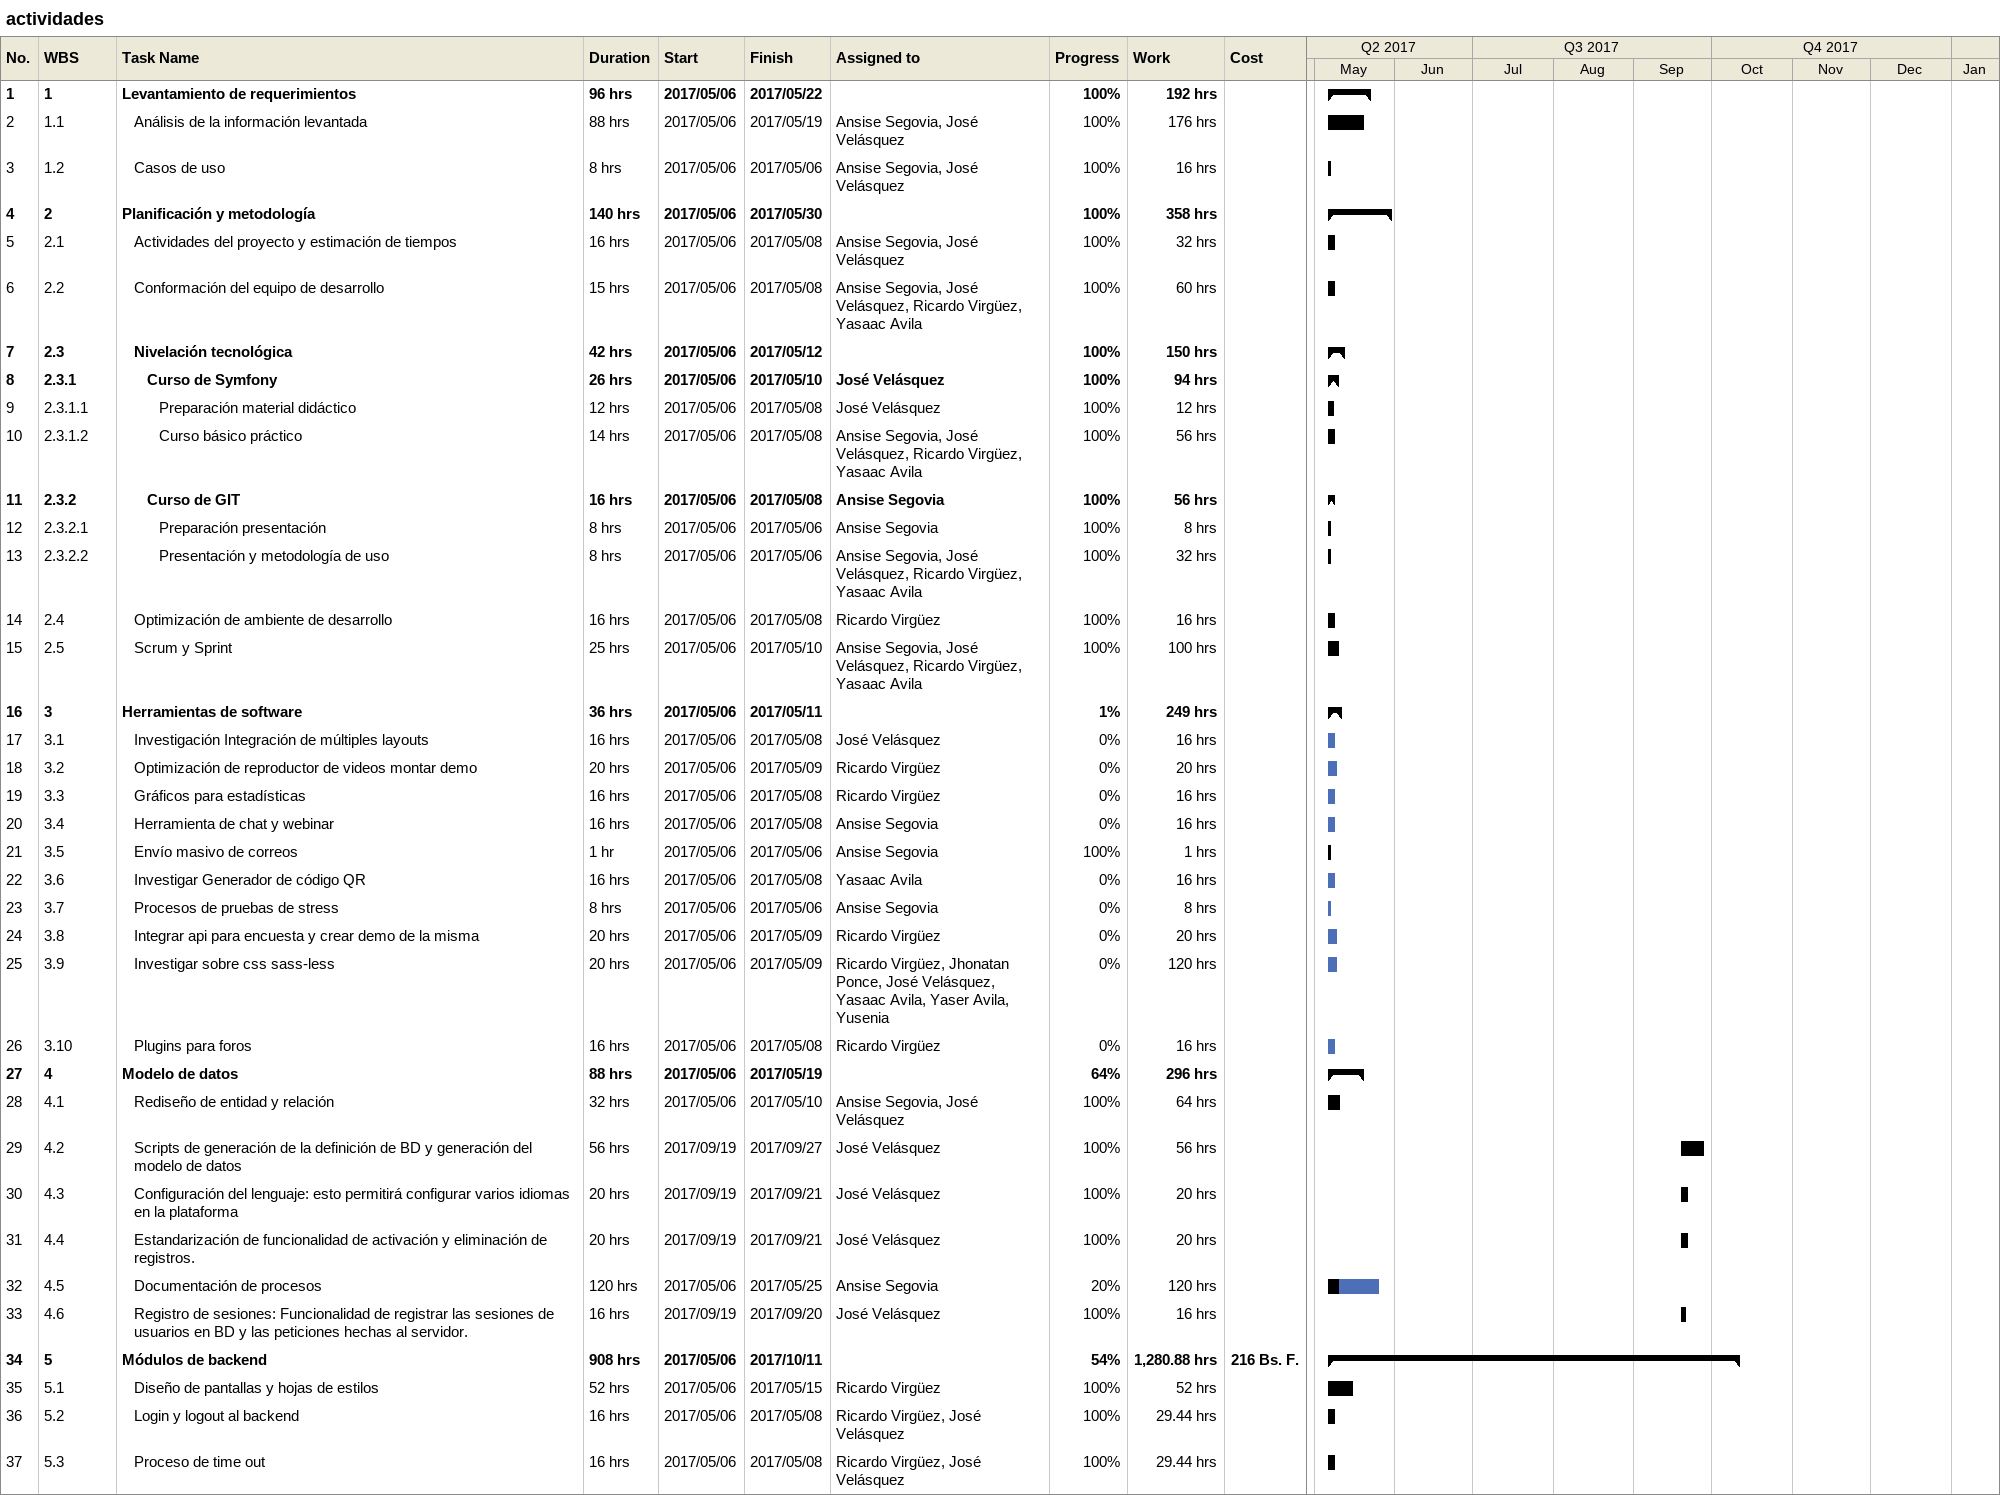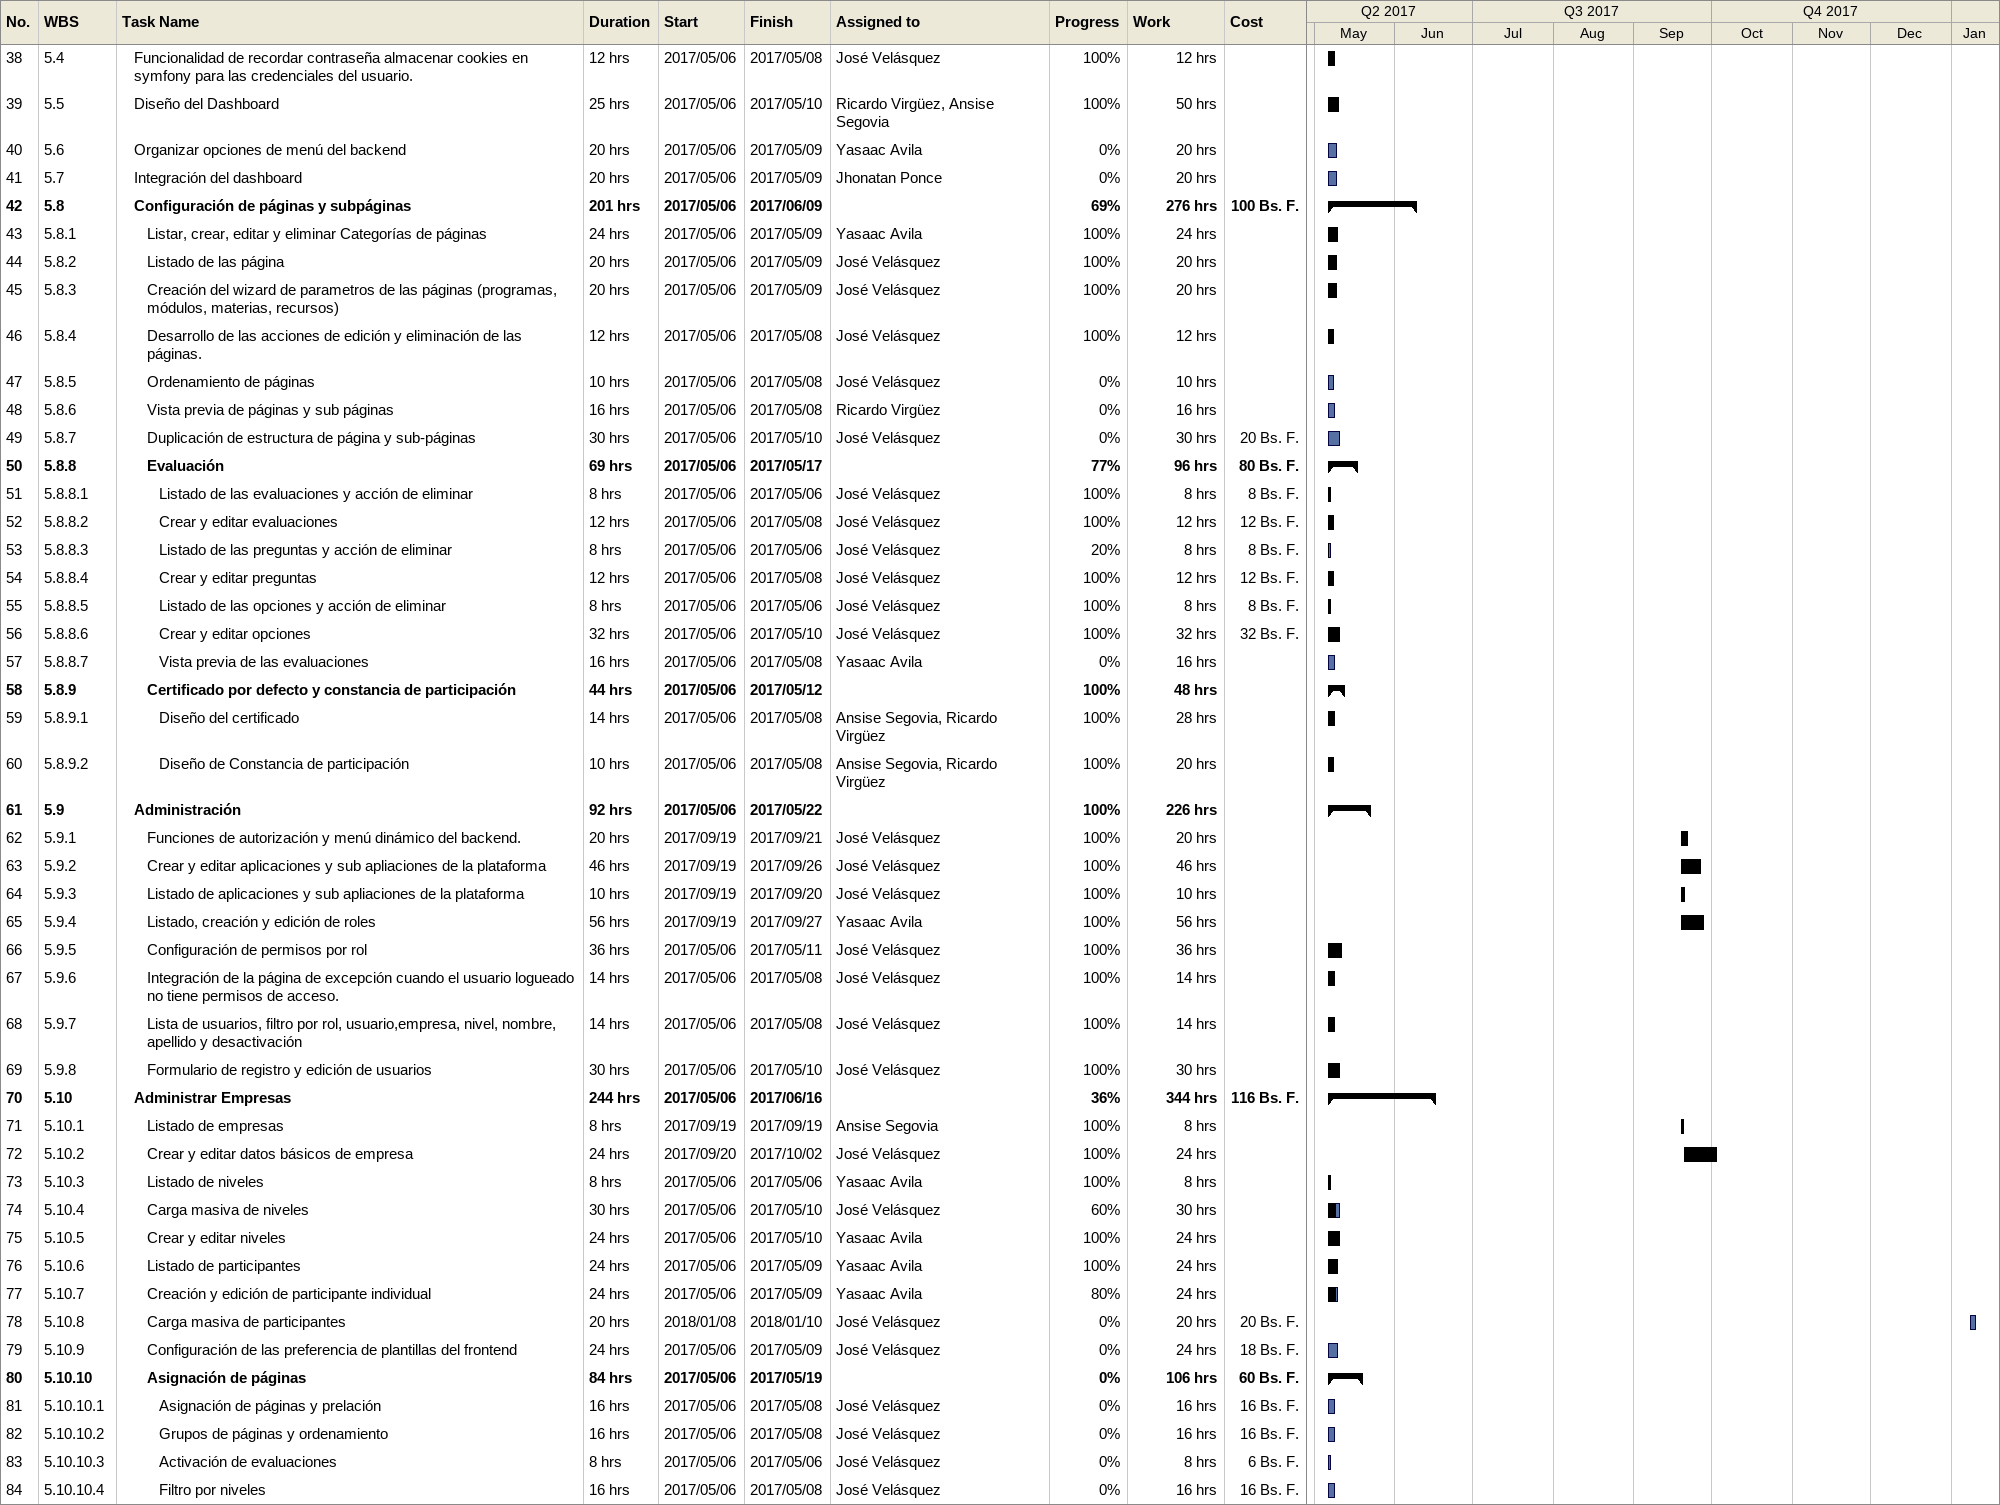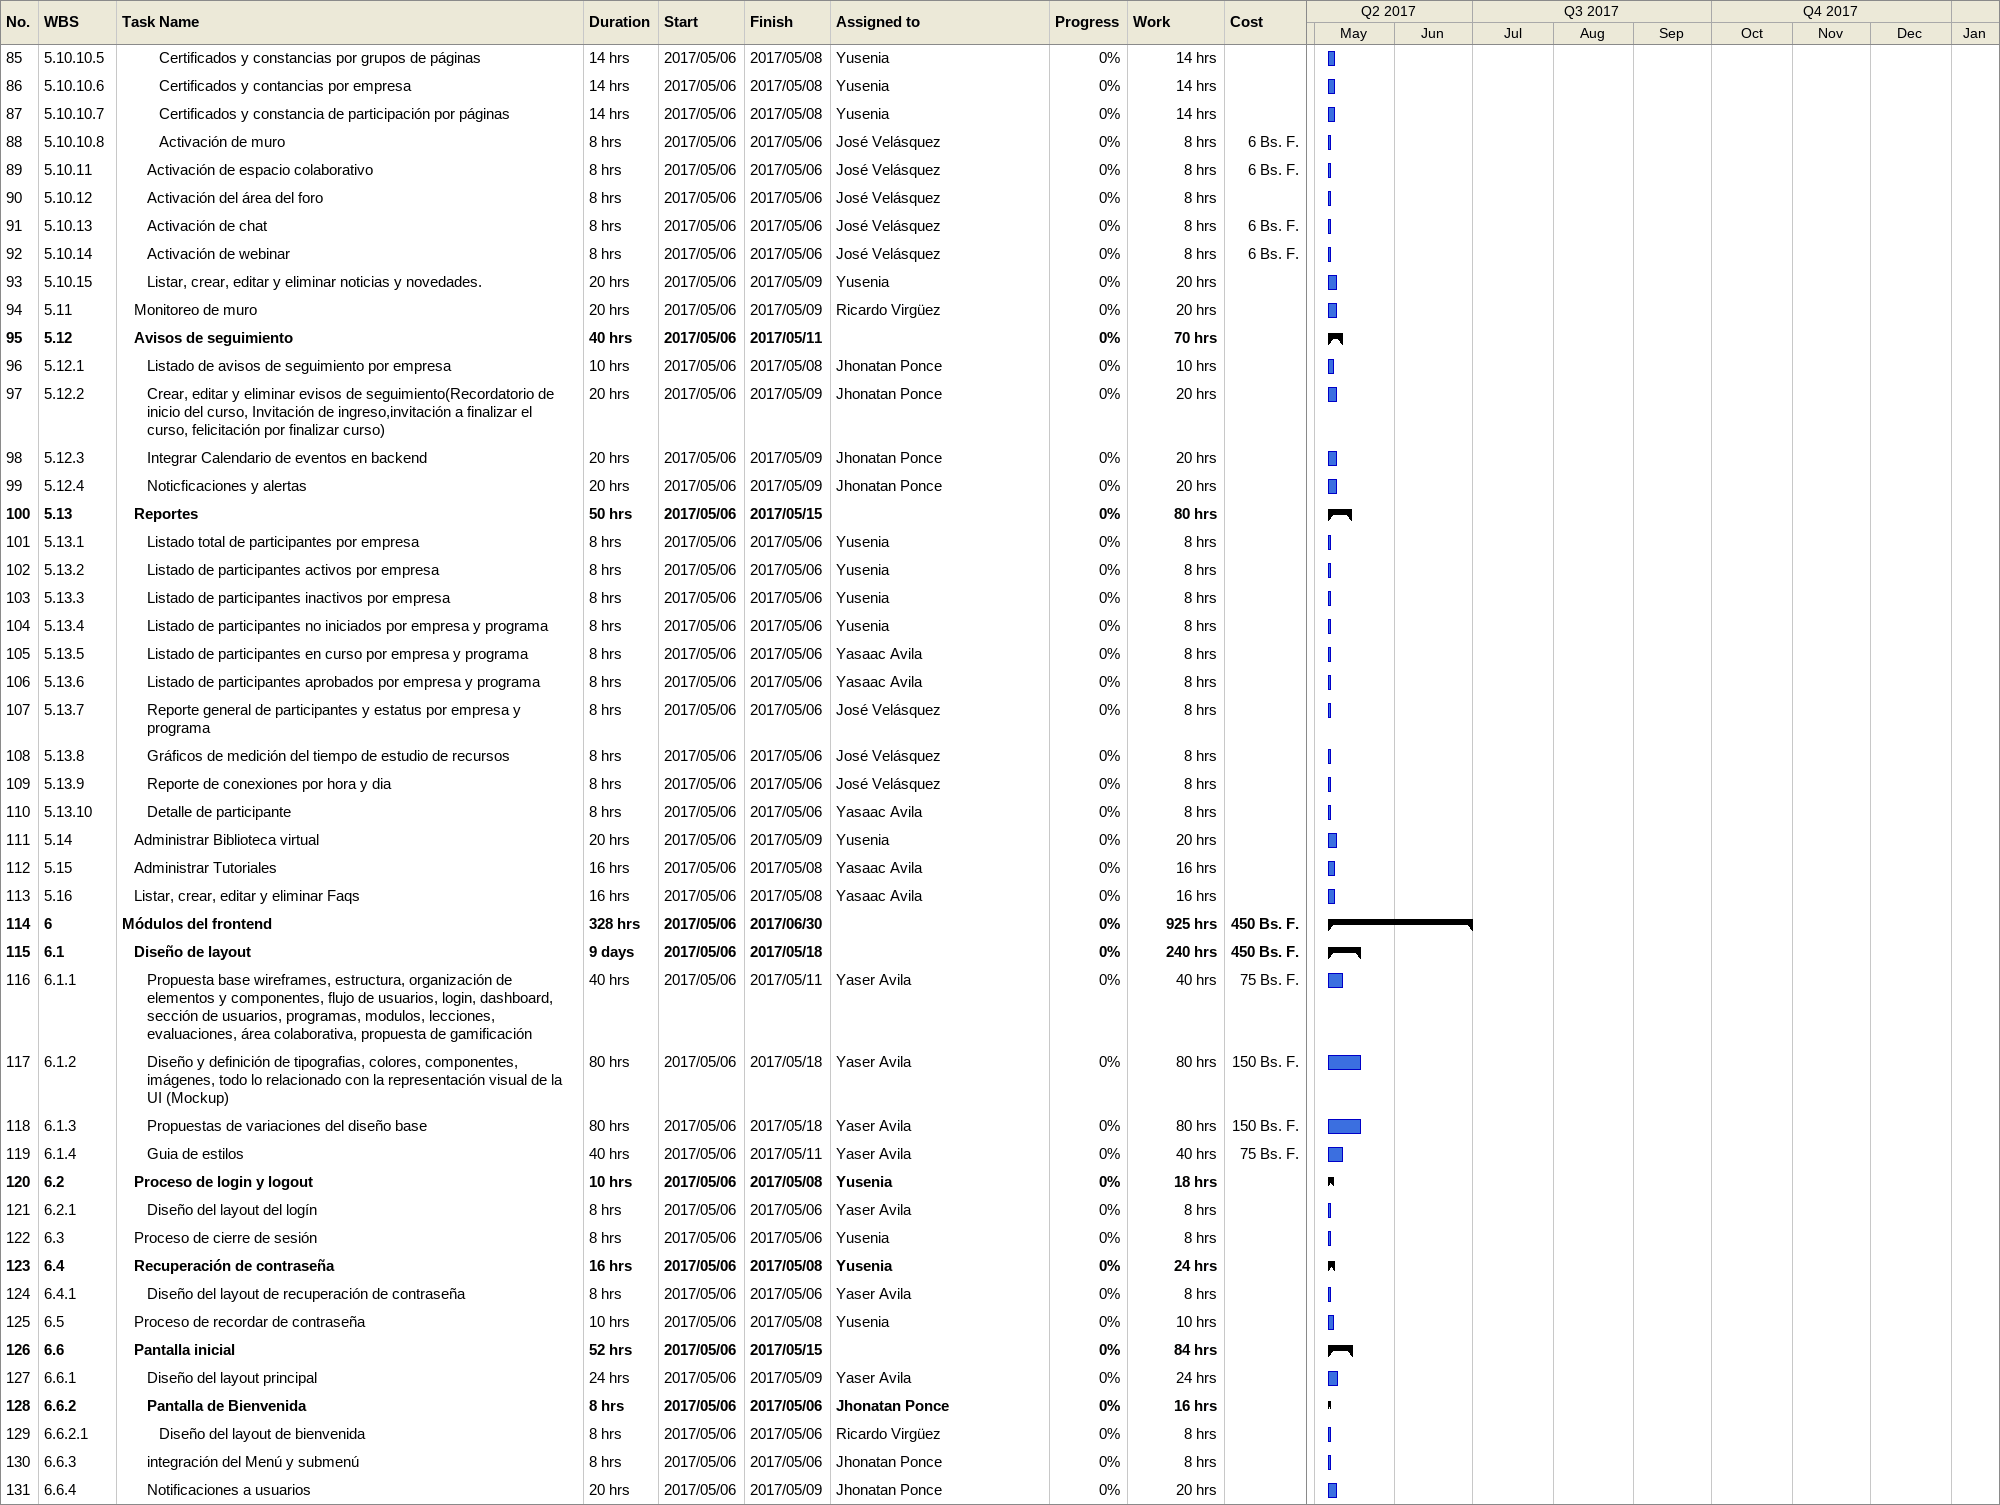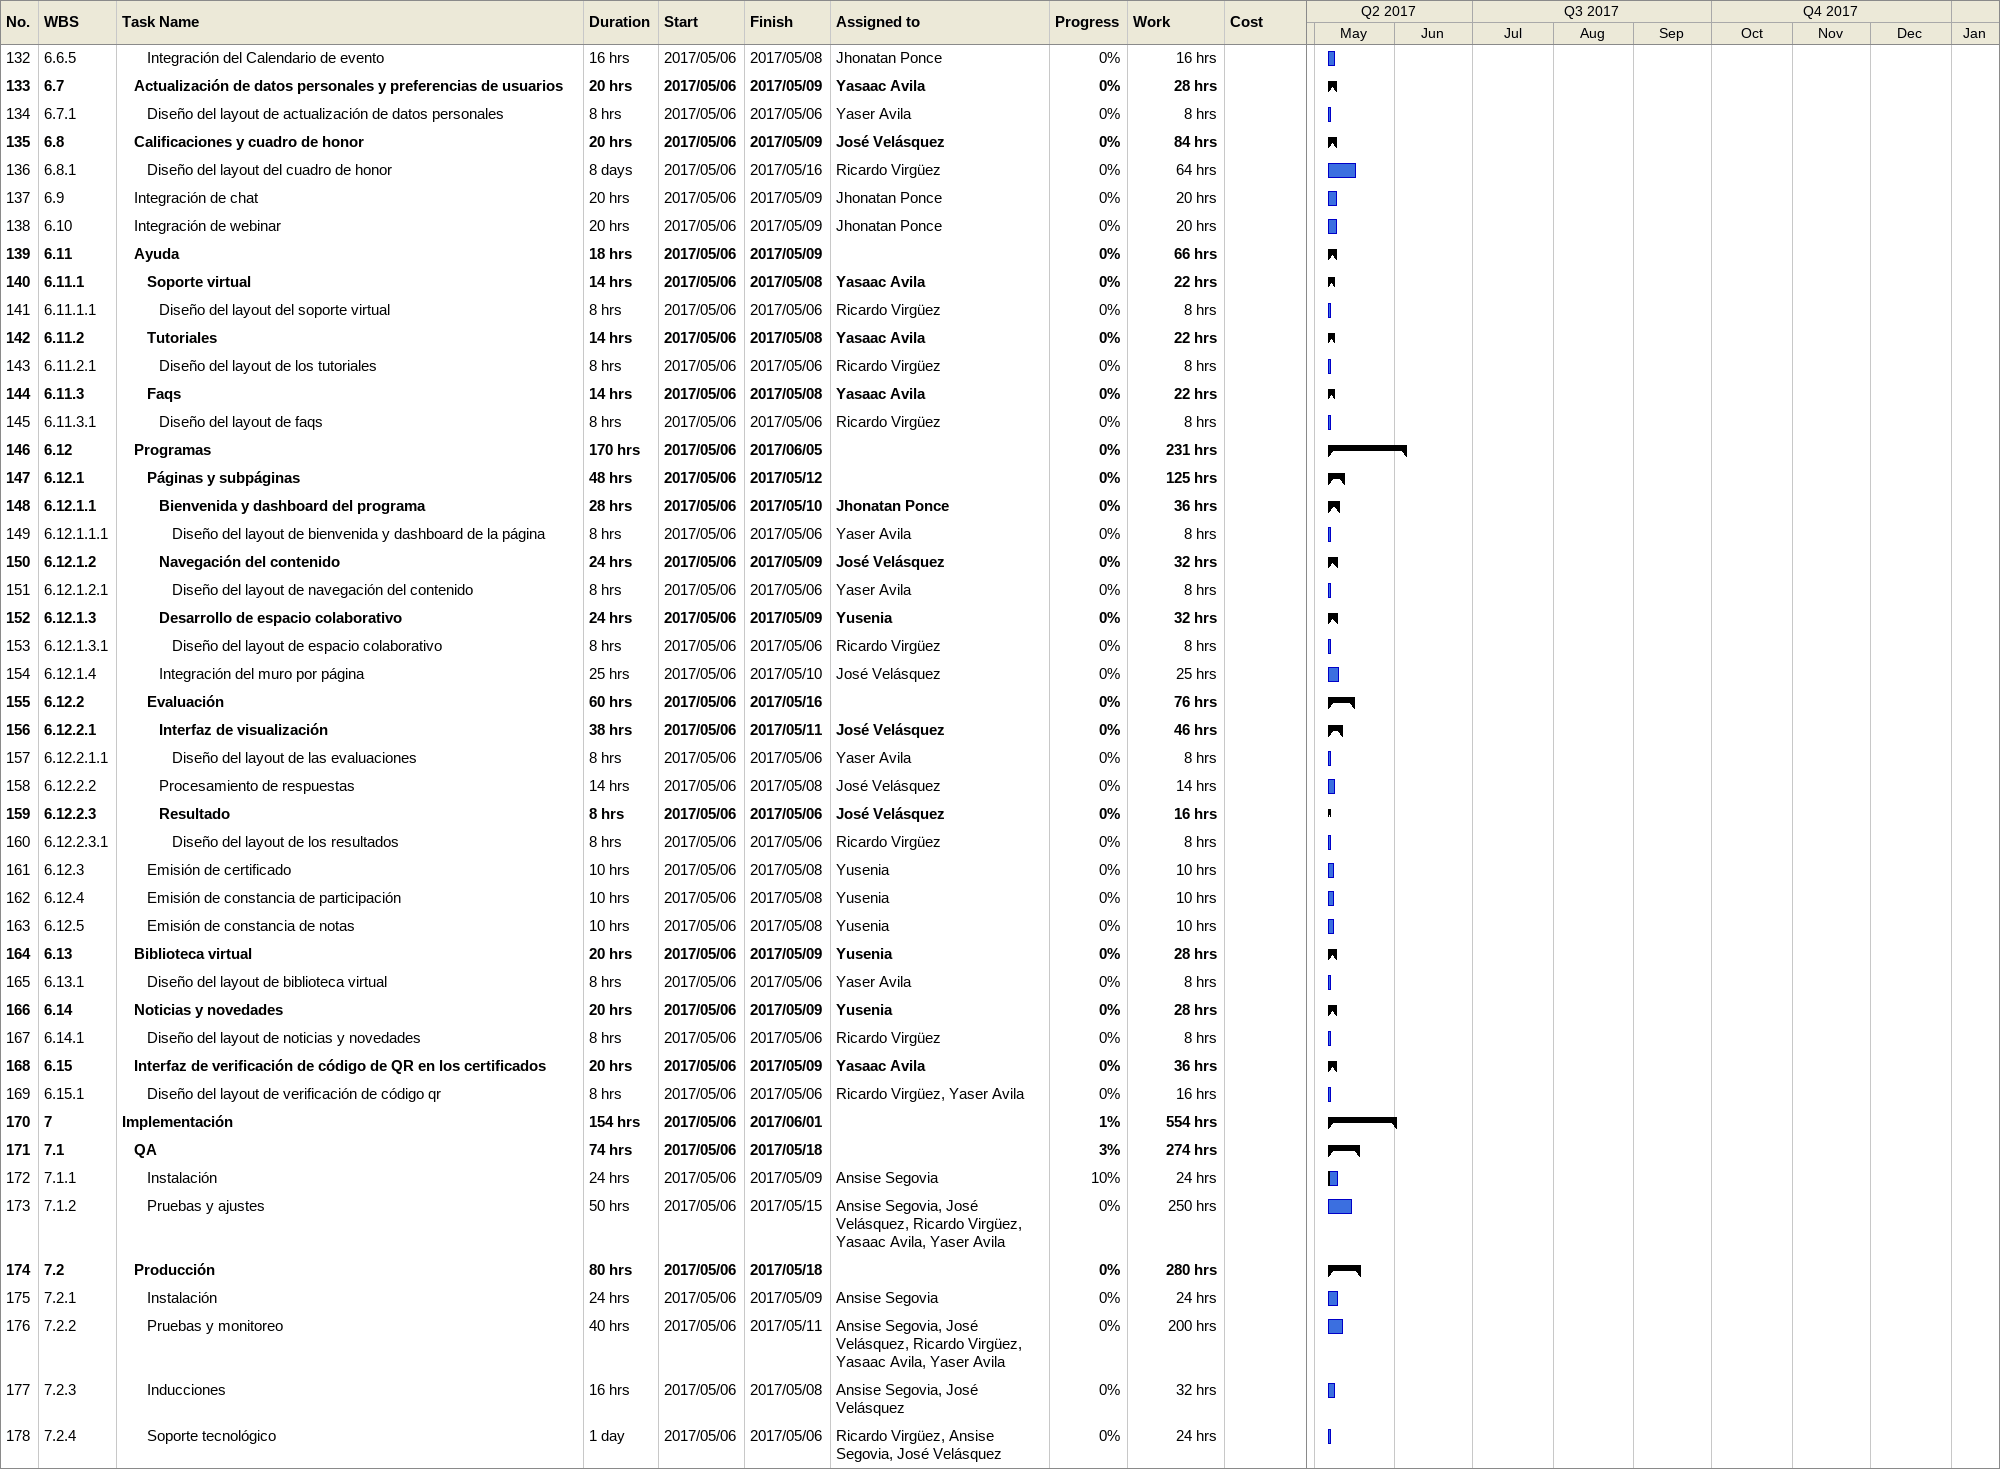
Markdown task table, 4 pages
actividades

| ID | WBS | Task | Duration | Start | Finish | Resources | % complete | Work (h) | Cost (Bs. F.) |
|---|---|---|---|---|---|---|---|---|---|
| 1 | 1 | **Levantamiento de requerimientos** | 96h | 2017-05-06 | 2017-05-22 |  | 100 | 192 |  |
| 2 | 1.1 | Análisis de la información levantada | 88h | 2017-05-06 | 2017-05-19 | Ansise Segovia, José Velásquez | 100 | 176 |  |
| 3 | 1.2 | Casos de uso | 8h | 2017-05-06 | 2017-05-06 | Ansise Segovia, José Velásquez | 100 | 16 |  |
| 4 | 2 | **Planificación y metodología** | 140h | 2017-05-06 | 2017-05-30 |  | 100 | 358 |  |
| 5 | 2.1 | Actividades del proyecto y estimación de tiempos | 16h | 2017-05-06 | 2017-05-08 | Ansise Segovia, José Velásquez | 100 | 32 |  |
| 6 | 2.2 | Conformación del equipo de desarrollo | 15h | 2017-05-06 | 2017-05-08 | Ansise Segovia, José Velásquez, Ricardo Virgüez, Yasaac Avila | 100 | 60 |  |
| 7 | 2.3 | **Nivelación tecnológica** | 42h | 2017-05-06 | 2017-05-12 |  | 100 | 150 |  |
| 8 | 2.3.1 | **Curso de Symfony** | 26h | 2017-05-06 | 2017-05-10 | José Velásquez | 100 | 94 |  |
| 9 | 2.3.1.1 | Preparación material didáctico | 12h | 2017-05-06 | 2017-05-08 | José Velásquez | 100 | 12 |  |
| 10 | 2.3.1.2 | Curso básico práctico | 14h | 2017-05-06 | 2017-05-08 | Ansise Segovia, José Velásquez, Ricardo Virgüez, Yasaac Avila | 100 | 56 |  |
| 11 | 2.3.2 | **Curso de GIT** | 16h | 2017-05-06 | 2017-05-08 | Ansise Segovia | 100 | 56 |  |
| 12 | 2.3.2.1 | Preparación presentación | 8h | 2017-05-06 | 2017-05-06 | Ansise Segovia | 100 | 8 |  |
| 13 | 2.3.2.2 | Presentación y metodología de uso | 8h | 2017-05-06 | 2017-05-06 | Ansise Segovia, José Velásquez, Ricardo Virgüez, Yasaac Avila | 100 | 32 |  |
| 14 | 2.4 | Optimización de ambiente de desarrollo | 16h | 2017-05-06 | 2017-05-08 | Ricardo Virgüez | 100 | 16 |  |
| 15 | 2.5 | Scrum y Sprint | 25h | 2017-05-06 | 2017-05-10 | Ansise Segovia, José Velásquez, Ricardo Virgüez, Yasaac Avila | 100 | 100 |  |
| 16 | 3 | **Herramientas de software** | 36h | 2017-05-06 | 2017-05-11 |  | 1 | 249 |  |
| 17 | 3.1 | Investigación Integración de múltiples layouts | 16h | 2017-05-06 | 2017-05-08 | José Velásquez | 0 | 16 |  |
| 18 | 3.2 | Optimización de reproductor de videos montar demo | 20h | 2017-05-06 | 2017-05-09 | Ricardo Virgüez | 0 | 20 |  |
| 19 | 3.3 | Gráficos para estadísticas | 16h | 2017-05-06 | 2017-05-08 | Ricardo Virgüez | 0 | 16 |  |
| 20 | 3.4 | Herramienta de chat y webinar | 16h | 2017-05-06 | 2017-05-08 | Ansise Segovia | 0 | 16 |  |
| 21 | 3.5 | Envío masivo de correos | 1h | 2017-05-06 | 2017-05-06 | Ansise Segovia | 100 | 1 |  |
| 22 | 3.6 | Investigar Generador de código QR | 16h | 2017-05-06 | 2017-05-08 | Yasaac Avila | 0 | 16 |  |
| 23 | 3.7 | Procesos de pruebas de stress | 8h | 2017-05-06 | 2017-05-06 | Ansise Segovia | 0 | 8 |  |
| 24 | 3.8 | Integrar api para encuesta y crear demo de la misma | 20h | 2017-05-06 | 2017-05-09 | Ricardo Virgüez | 0 | 20 |  |
| 25 | 3.9 | Investigar sobre css sass-less | 20h | 2017-05-06 | 2017-05-09 | Ricardo Virgüez, Jhonatan Ponce, José Velásquez, Yasaac Avila, Yaser Avila, Yusenia | 0 | 120 |  |
| 26 | 3.10 | Plugins para foros | 16h | 2017-05-06 | 2017-05-08 | Ricardo Virgüez | 0 | 16 |  |
| 27 | 4 | **Modelo de datos** | 88h | 2017-05-06 | 2017-05-19 |  | 64 | 296 |  |
| 28 | 4.1 | Rediseño de entidad y relación | 32h | 2017-05-06 | 2017-05-10 | Ansise Segovia, José Velásquez | 100 | 64 |  |
| 29 | 4.2 | Scripts de generación de la definición de BD y generación del modelo de datos | 56h | 2017-09-19 | 2017-09-27 | José Velásquez | 100 | 56 |  |
| 30 | 4.3 | Configuración del lenguaje: esto permitirá configurar varios idiomas en la plataforma | 20h | 2017-09-19 | 2017-09-21 | José Velásquez | 100 | 20 |  |
| 31 | 4.4 | Estandarización de funcionalidad de activación y eliminación de registros. | 20h | 2017-09-19 | 2017-09-21 | José Velásquez | 100 | 20 |  |
| 32 | 4.5 | Documentación de procesos | 120h | 2017-05-06 | 2017-05-25 | Ansise Segovia | 20 | 120 |  |
| 33 | 4.6 | Registro de sesiones: Funcionalidad de registrar las sesiones de usuarios en BD y las peticiones hechas al servidor. | 16h | 2017-09-19 | 2017-09-20 | José Velásquez | 100 | 16 |  |
| 34 | 5 | **Módulos de backend** | 908h | 2017-05-06 | 2017-10-11 |  | 54 | 1280.88 | 216 |
| 35 | 5.1 | Diseño de pantallas y hojas de estilos | 52h | 2017-05-06 | 2017-05-15 | Ricardo Virgüez | 100 | 52 |  |
| 36 | 5.2 | Login y logout al backend | 16h | 2017-05-06 | 2017-05-08 | Ricardo Virgüez, José Velásquez | 100 | 29.44 |  |
| 37 | 5.3 | Proceso de time out | 16h | 2017-05-06 | 2017-05-08 | Ricardo Virgüez, José Velásquez | 100 | 29.44 |  |
| 38 | 5.4 | Funcionalidad de recordar contraseña almacenar cookies en symfony para las credenciales del usuario. | 12h | 2017-05-06 | 2017-05-08 | José Velásquez | 100 | 12 |  |
| 39 | 5.5 | Diseño del Dashboard | 25h | 2017-05-06 | 2017-05-10 | Ricardo Virgüez, Ansise Segovia | 100 | 50 |  |
| 40 | 5.6 | Organizar opciones de menú del backend | 20h | 2017-05-06 | 2017-05-09 | Yasaac Avila | 0 | 20 |  |
| 41 | 5.7 | Integración del dashboard | 20h | 2017-05-06 | 2017-05-09 | Jhonatan Ponce | 0 | 20 |  |
| 42 | 5.8 | **Configuración de páginas y subpáginas** | 201h | 2017-05-06 | 2017-06-09 |  | 69 | 276 | 100 |
| 43 | 5.8.1 | Listar, crear, editar y eliminar Categorías de páginas | 24h | 2017-05-06 | 2017-05-09 | Yasaac Avila | 100 | 24 |  |
| 44 | 5.8.2 | Listado de las página | 20h | 2017-05-06 | 2017-05-09 | José Velásquez | 100 | 20 |  |
| 45 | 5.8.3 | Creación del wizard de parametros de las páginas (programas, módulos, materias, recursos) | 20h | 2017-05-06 | 2017-05-09 | José Velásquez | 100 | 20 |  |
| 46 | 5.8.4 | Desarrollo de las acciones de edición y eliminación de las páginas. | 12h | 2017-05-06 | 2017-05-08 | José Velásquez | 100 | 12 |  |
| 47 | 5.8.5 | Ordenamiento de páginas | 10h | 2017-05-06 | 2017-05-08 | José Velásquez | 0 | 10 |  |
| 48 | 5.8.6 | Vista previa de páginas y sub páginas | 16h | 2017-05-06 | 2017-05-08 | Ricardo Virgüez | 0 | 16 |  |
| 49 | 5.8.7 | Duplicación de estructura de página y sub-páginas | 30h | 2017-05-06 | 2017-05-10 | José Velásquez | 0 | 30 | 20 |
| 50 | 5.8.8 | **Evaluación** | 69h | 2017-05-06 | 2017-05-17 |  | 77 | 96 | 80 |
| 51 | 5.8.8.1 | Listado de las evaluaciones y acción de eliminar | 8h | 2017-05-06 | 2017-05-06 | José Velásquez | 100 | 8 | 8 |
| 52 | 5.8.8.2 | Crear y editar evaluaciones | 12h | 2017-05-06 | 2017-05-08 | José Velásquez | 100 | 12 | 12 |
| 53 | 5.8.8.3 | Listado de las preguntas y acción de eliminar | 8h | 2017-05-06 | 2017-05-06 | José Velásquez | 20 | 8 | 8 |
| 54 | 5.8.8.4 | Crear y editar preguntas | 12h | 2017-05-06 | 2017-05-08 | José Velásquez | 100 | 12 | 12 |
| 55 | 5.8.8.5 | Listado de las opciones y acción de eliminar | 8h | 2017-05-06 | 2017-05-06 | José Velásquez | 100 | 8 | 8 |
| 56 | 5.8.8.6 | Crear y editar opciones | 32h | 2017-05-06 | 2017-05-10 | José Velásquez | 100 | 32 | 32 |
| 57 | 5.8.8.7 | Vista previa de las evaluaciones | 16h | 2017-05-06 | 2017-05-08 | Yasaac Avila | 0 | 16 |  |
| 58 | 5.8.9 | **Certificado por defecto y constancia de participación** | 44h | 2017-05-06 | 2017-05-12 |  | 100 | 48 |  |
| 59 | 5.8.9.1 | Diseño del certificado | 14h | 2017-05-06 | 2017-05-08 | Ansise Segovia, Ricardo Virgüez | 100 | 28 |  |
| 60 | 5.8.9.2 | Diseño de Constancia de participación | 10h | 2017-05-06 | 2017-05-08 | Ansise Segovia, Ricardo Virgüez | 100 | 20 |  |
| 61 | 5.9 | **Administración** | 92h | 2017-05-06 | 2017-05-22 |  | 100 | 226 |  |
| 62 | 5.9.1 | Funciones de autorización y menú dinámico del backend. | 20h | 2017-09-19 | 2017-09-21 | José Velásquez | 100 | 20 |  |
| 63 | 5.9.2 | Crear y editar aplicaciones y sub apliaciones de la plataforma | 46h | 2017-09-19 | 2017-09-26 | José Velásquez | 100 | 46 |  |
| 64 | 5.9.3 | Listado de aplicaciones y sub apliaciones de la plataforma | 10h | 2017-09-19 | 2017-09-20 | José Velásquez | 100 | 10 |  |
| 65 | 5.9.4 | Listado, creación y edición de roles | 56h | 2017-09-19 | 2017-09-27 | Yasaac Avila | 100 | 56 |  |
| 66 | 5.9.5 | Configuración de permisos por rol | 36h | 2017-05-06 | 2017-05-11 | José Velásquez | 100 | 36 |  |
| 67 | 5.9.6 | Integración de la página de excepción cuando el usuario logueado no tiene permisos de acceso. | 14h | 2017-05-06 | 2017-05-08 | José Velásquez | 100 | 14 |  |
| 68 | 5.9.7 | Lista de usuarios, filtro por rol, usuario,empresa, nivel, nombre, apellido y desactivación | 14h | 2017-05-06 | 2017-05-08 | José Velásquez | 100 | 14 |  |
| 69 | 5.9.8 | Formulario de registro y edición de usuarios | 30h | 2017-05-06 | 2017-05-10 | José Velásquez | 100 | 30 |  |
| 70 | 5.10 | **Administrar Empresas** | 244h | 2017-05-06 | 2017-06-16 |  | 36 | 344 | 116 |
| 71 | 5.10.1 | Listado de empresas | 8h | 2017-09-19 | 2017-09-19 | Ansise Segovia | 100 | 8 |  |
| 72 | 5.10.2 | Crear y editar datos básicos de empresa | 24h | 2017-09-20 | 2017-10-02 | José Velásquez | 100 | 24 |  |
| 73 | 5.10.3 | Listado de niveles | 8h | 2017-05-06 | 2017-05-06 | Yasaac Avila | 100 | 8 |  |
| 74 | 5.10.4 | Carga masiva de niveles | 30h | 2017-05-06 | 2017-05-10 | José Velásquez | 60 | 30 |  |
| 75 | 5.10.5 | Crear y editar niveles | 24h | 2017-05-06 | 2017-05-10 | Yasaac Avila | 100 | 24 |  |
| 76 | 5.10.6 | Listado de participantes | 24h | 2017-05-06 | 2017-05-09 | Yasaac Avila | 100 | 24 |  |
| 77 | 5.10.7 | Creación y edición de participante individual | 24h | 2017-05-06 | 2017-05-09 | Yasaac Avila | 80 | 24 |  |
| 78 | 5.10.8 | Carga masiva de participantes | 20h | 2018-01-08 | 2018-01-10 | José Velásquez | 0 | 20 | 20 |
| 79 | 5.10.9 | Configuración de las preferencia de plantillas del frontend | 24h | 2017-05-06 | 2017-05-09 | José Velásquez | 0 | 24 | 18 |
| 80 | 5.10.10 | **Asignación de páginas** | 84h | 2017-05-06 | 2017-05-19 |  | 0 | 106 | 60 |
| 81 | 5.10.10.1 | Asignación de páginas y prelación | 16h | 2017-05-06 | 2017-05-08 | José Velásquez | 0 | 16 | 16 |
| 82 | 5.10.10.2 | Grupos de páginas y ordenamiento | 16h | 2017-05-06 | 2017-05-08 | José Velásquez | 0 | 16 | 16 |
| 83 | 5.10.10.3 | Activación de evaluaciones | 8h | 2017-05-06 | 2017-05-06 | José Velásquez | 0 | 8 | 6 |
| 84 | 5.10.10.4 | Filtro por niveles | 16h | 2017-05-06 | 2017-05-08 | José Velásquez | 0 | 16 | 16 |
| 85 | 5.10.10.5 | Certificados y constancias por grupos de páginas | 14h | 2017-05-06 | 2017-05-08 | Yusenia | 0 | 14 |  |
| 86 | 5.10.10.6 | Certificados y contancias por empresa | 14h | 2017-05-06 | 2017-05-08 | Yusenia | 0 | 14 |  |
| 87 | 5.10.10.7 | Certificados y constancia de participación por páginas | 14h | 2017-05-06 | 2017-05-08 | Yusenia | 0 | 14 |  |
| 88 | 5.10.10.8 | Activación de muro | 8h | 2017-05-06 | 2017-05-06 | José Velásquez | 0 | 8 | 6 |
| 89 | 5.10.11 | Activación de espacio colaborativo | 8h | 2017-05-06 | 2017-05-06 | José Velásquez | 0 | 8 | 6 |
| 90 | 5.10.12 | Activación del área del foro | 8h | 2017-05-06 | 2017-05-06 | José Velásquez | 0 | 8 |  |
| 91 | 5.10.13 | Activación de chat | 8h | 2017-05-06 | 2017-05-06 | José Velásquez | 0 | 8 | 6 |
| 92 | 5.10.14 | Activación de webinar | 8h | 2017-05-06 | 2017-05-06 | José Velásquez | 0 | 8 | 6 |
| 93 | 5.10.15 | Listar, crear, editar y eliminar noticias y novedades. | 20h | 2017-05-06 | 2017-05-09 | Yusenia | 0 | 20 |  |
| 94 | 5.11 | Monitoreo de muro | 20h | 2017-05-06 | 2017-05-09 | Ricardo Virgüez | 0 | 20 |  |
| 95 | 5.12 | **Avisos de seguimiento** | 40h | 2017-05-06 | 2017-05-11 |  | 0 | 70 |  |
| 96 | 5.12.1 | Listado de avisos de seguimiento por empresa | 10h | 2017-05-06 | 2017-05-08 | Jhonatan Ponce | 0 | 10 |  |
| 97 | 5.12.2 | Crear, editar y eliminar evisos de seguimiento(Recordatorio de inicio del curso, Invitación de ingreso,invitación a finalizar el curso, felicitación por finalizar curso) | 20h | 2017-05-06 | 2017-05-09 | Jhonatan Ponce | 0 | 20 |  |
| 98 | 5.12.3 | Integrar Calendario de eventos en backend | 20h | 2017-05-06 | 2017-05-09 | Jhonatan Ponce | 0 | 20 |  |
| 99 | 5.12.4 | Noticficaciones y alertas | 20h | 2017-05-06 | 2017-05-09 | Jhonatan Ponce | 0 | 20 |  |
| 100 | 5.13 | **Reportes** | 50h | 2017-05-06 | 2017-05-15 |  | 0 | 80 |  |
| 101 | 5.13.1 | Listado total de participantes por empresa | 8h | 2017-05-06 | 2017-05-06 | Yusenia | 0 | 8 |  |
| 102 | 5.13.2 | Listado de participantes activos por empresa | 8h | 2017-05-06 | 2017-05-06 | Yusenia | 0 | 8 |  |
| 103 | 5.13.3 | Listado de participantes inactivos por empresa | 8h | 2017-05-06 | 2017-05-06 | Yusenia | 0 | 8 |  |
| 104 | 5.13.4 | Listado de participantes no iniciados por empresa y programa | 8h | 2017-05-06 | 2017-05-06 | Yusenia | 0 | 8 |  |
| 105 | 5.13.5 | Listado de participantes en curso por empresa y programa | 8h | 2017-05-06 | 2017-05-06 | Yasaac Avila | 0 | 8 |  |
| 106 | 5.13.6 | Listado de participantes aprobados por empresa y programa | 8h | 2017-05-06 | 2017-05-06 | Yasaac Avila | 0 | 8 |  |
| 107 | 5.13.7 | Reporte general de participantes y estatus por empresa y programa | 8h | 2017-05-06 | 2017-05-06 | José Velásquez | 0 | 8 |  |
| 108 | 5.13.8 | Gráficos de medición del tiempo de estudio de recursos | 8h | 2017-05-06 | 2017-05-06 | José Velásquez | 0 | 8 |  |
| 109 | 5.13.9 | Reporte de conexiones por hora y dia | 8h | 2017-05-06 | 2017-05-06 | José Velásquez | 0 | 8 |  |
| 110 | 5.13.10 | Detalle de participante | 8h | 2017-05-06 | 2017-05-06 | Yasaac Avila | 0 | 8 |  |
| 111 | 5.14 | Administrar Biblioteca virtual | 20h | 2017-05-06 | 2017-05-09 | Yusenia | 0 | 20 |  |
| 112 | 5.15 | Administrar Tutoriales | 16h | 2017-05-06 | 2017-05-08 | Yasaac Avila | 0 | 16 |  |
| 113 | 5.16 | Listar, crear, editar y eliminar Faqs | 16h | 2017-05-06 | 2017-05-08 | Yasaac Avila | 0 | 16 |  |
| 114 | 6 | **Módulos del frontend** | 328h | 2017-05-06 | 2017-06-30 |  | 0 | 925 | 450 |
| 115 | 6.1 | **Diseño de layout** | 9d | 2017-05-06 | 2017-05-18 |  | 0 | 240 | 450 |
| 116 | 6.1.1 | Propuesta base wireframes, estructura, organización de elementos y componentes, flujo de usuarios, login, dashboard, sección de usuarios, programas, modulos, lecciones, evaluaciones, área colaborativa, propuesta de gamificación | 40h | 2017-05-06 | 2017-05-11 | Yaser Avila | 0 | 40 | 75 |
| 117 | 6.1.2 | Diseño y definición de tipografias, colores, componentes, imágenes, todo lo relacionado con la representación visual de la UI (Mockup) | 80h | 2017-05-06 | 2017-05-18 | Yaser Avila | 0 | 80 | 150 |
| 118 | 6.1.3 | Propuestas de variaciones del diseño base | 80h | 2017-05-06 | 2017-05-18 | Yaser Avila | 0 | 80 | 150 |
| 119 | 6.1.4 | Guia de estilos | 40h | 2017-05-06 | 2017-05-11 | Yaser Avila | 0 | 40 | 75 |
| 120 | 6.2 | **Proceso de login y logout** | 10h | 2017-05-06 | 2017-05-08 | Yusenia | 0 | 18 |  |
| 121 | 6.2.1 | Diseño del layout del logín | 8h | 2017-05-06 | 2017-05-06 | Yaser Avila | 0 | 8 |  |
| 122 | 6.3 | Proceso de cierre de sesión | 8h | 2017-05-06 | 2017-05-06 | Yusenia | 0 | 8 |  |
| 123 | 6.4 | **Recuperación de contraseña** | 16h | 2017-05-06 | 2017-05-08 | Yusenia | 0 | 24 |  |
| 124 | 6.4.1 | Diseño del layout de recuperación de contraseña | 8h | 2017-05-06 | 2017-05-06 | Yaser Avila | 0 | 8 |  |
| 125 | 6.5 | Proceso de recordar de contraseña | 10h | 2017-05-06 | 2017-05-08 | Yusenia | 0 | 10 |  |
| 126 | 6.6 | **Pantalla inicial** | 52h | 2017-05-06 | 2017-05-15 |  | 0 | 84 |  |
| 127 | 6.6.1 | Diseño del layout principal | 24h | 2017-05-06 | 2017-05-09 | Yaser Avila | 0 | 24 |  |
| 128 | 6.6.2 | **Pantalla de Bienvenida** | 8h | 2017-05-06 | 2017-05-06 | Jhonatan Ponce | 0 | 16 |  |
| 129 | 6.6.2.1 | Diseño del layout de bienvenida | 8h | 2017-05-06 | 2017-05-06 | Ricardo Virgüez | 0 | 8 |  |
| 130 | 6.6.3 | integración del Menú y submenú | 8h | 2017-05-06 | 2017-05-06 | Jhonatan Ponce | 0 | 8 |  |
| 131 | 6.6.4 | Notificaciones a usuarios | 20h | 2017-05-06 | 2017-05-09 | Jhonatan Ponce | 0 | 20 |  |
| 132 | 6.6.5 | Integración del Calendario de evento | 16h | 2017-05-06 | 2017-05-08 | Jhonatan Ponce | 0 | 16 |  |
| 133 | 6.7 | **Actualización de datos personales y preferencias de usuarios** | 20h | 2017-05-06 | 2017-05-09 | Yasaac Avila | 0 | 28 |  |
| 134 | 6.7.1 | Diseño del layout de actualización de datos personales | 8h | 2017-05-06 | 2017-05-06 | Yaser Avila | 0 | 8 |  |
| 135 | 6.8 | **Calificaciones y cuadro de honor** | 20h | 2017-05-06 | 2017-05-09 | José Velásquez | 0 | 84 |  |
| 136 | 6.8.1 | Diseño del layout del cuadro de honor | 8d | 2017-05-06 | 2017-05-16 | Ricardo Virgüez | 0 | 64 |  |
| 137 | 6.9 | Integración de chat | 20h | 2017-05-06 | 2017-05-09 | Jhonatan Ponce | 0 | 20 |  |
| 138 | 6.10 | Integración de webinar | 20h | 2017-05-06 | 2017-05-09 | Jhonatan Ponce | 0 | 20 |  |
| 139 | 6.11 | **Ayuda** | 18h | 2017-05-06 | 2017-05-09 |  | 0 | 66 |  |
| 140 | 6.11.1 | **Soporte virtual** | 14h | 2017-05-06 | 2017-05-08 | Yasaac Avila | 0 | 22 |  |
| 141 | 6.11.1.1 | Diseño del layout del soporte virtual | 8h | 2017-05-06 | 2017-05-06 | Ricardo Virgüez | 0 | 8 |  |
| 142 | 6.11.2 | **Tutoriales** | 14h | 2017-05-06 | 2017-05-08 | Yasaac Avila | 0 | 22 |  |
| 143 | 6.11.2.1 | Diseño del layout de los tutoriales | 8h | 2017-05-06 | 2017-05-06 | Ricardo Virgüez | 0 | 8 |  |
| 144 | 6.11.3 | **Faqs** | 14h | 2017-05-06 | 2017-05-08 | Yasaac Avila | 0 | 22 |  |
| 145 | 6.11.3.1 | Diseño del layout de faqs | 8h | 2017-05-06 | 2017-05-06 | Ricardo Virgüez | 0 | 8 |  |
| 146 | 6.12 | **Programas** | 170h | 2017-05-06 | 2017-06-05 |  | 0 | 231 |  |
| 147 | 6.12.1 | **Páginas y subpáginas** | 48h | 2017-05-06 | 2017-05-12 |  | 0 | 125 |  |
| 148 | 6.12.1.1 | **Bienvenida y dashboard del programa** | 28h | 2017-05-06 | 2017-05-10 | Jhonatan Ponce | 0 | 36 |  |
| 149 | 6.12.1.1.1 | Diseño del layout de bienvenida y dashboard de la página | 8h | 2017-05-06 | 2017-05-06 | Yaser Avila | 0 | 8 |  |
| 150 | 6.12.1.2 | **Navegación del contenido** | 24h | 2017-05-06 | 2017-05-09 | José Velásquez | 0 | 32 |  |
| 151 | 6.12.1.2.1 | Diseño del layout de navegación del contenido | 8h | 2017-05-06 | 2017-05-06 | Yaser Avila | 0 | 8 |  |
| 152 | 6.12.1.3 | **Desarrollo de espacio colaborativo** | 24h | 2017-05-06 | 2017-05-09 | Yusenia | 0 | 32 |  |
| 153 | 6.12.1.3.1 | Diseño del layout de espacio colaborativo | 8h | 2017-05-06 | 2017-05-06 | Ricardo Virgüez | 0 | 8 |  |
| 154 | 6.12.1.4 | Integración del muro por página | 25h | 2017-05-06 | 2017-05-10 | José Velásquez | 0 | 25 |  |
| 155 | 6.12.2 | **Evaluación** | 60h | 2017-05-06 | 2017-05-16 |  | 0 | 76 |  |
| 156 | 6.12.2.1 | **Interfaz de visualización** | 38h | 2017-05-06 | 2017-05-11 | José Velásquez | 0 | 46 |  |
| 157 | 6.12.2.1.1 | Diseño del layout de las evaluaciones | 8h | 2017-05-06 | 2017-05-06 | Yaser Avila | 0 | 8 |  |
| 158 | 6.12.2.2 | Procesamiento de respuestas | 14h | 2017-05-06 | 2017-05-08 | José Velásquez | 0 | 14 |  |
| 159 | 6.12.2.3 | **Resultado** | 8h | 2017-05-06 | 2017-05-06 | José Velásquez | 0 | 16 |  |
| 160 | 6.12.2.3.1 | Diseño del layout de los resultados | 8h | 2017-05-06 | 2017-05-06 | Ricardo Virgüez | 0 | 8 |  |
| 161 | 6.12.3 | Emisión de certificado | 10h | 2017-05-06 | 2017-05-08 | Yusenia | 0 | 10 |  |
| 162 | 6.12.4 | Emisión de constancia de participación | 10h | 2017-05-06 | 2017-05-08 | Yusenia | 0 | 10 |  |
| 163 | 6.12.5 | Emisión de constancia de notas | 10h | 2017-05-06 | 2017-05-08 | Yusenia | 0 | 10 |  |
| 164 | 6.13 | **Biblioteca virtual** | 20h | 2017-05-06 | 2017-05-09 | Yusenia | 0 | 28 |  |
| 165 | 6.13.1 | Diseño del layout de biblioteca virtual | 8h | 2017-05-06 | 2017-05-06 | Yaser Avila | 0 | 8 |  |
| 166 | 6.14 | **Noticias y novedades** | 20h | 2017-05-06 | 2017-05-09 | Yusenia | 0 | 28 |  |
| 167 | 6.14.1 | Diseño del layout de noticias y novedades | 8h | 2017-05-06 | 2017-05-06 | Ricardo Virgüez | 0 | 8 |  |
| 168 | 6.15 | **Interfaz de verificación de código de QR en los certificados** | 20h | 2017-05-06 | 2017-05-09 | Yasaac Avila | 0 | 36 |  |
| 169 | 6.15.1 | Diseño del layout de verificación de código qr | 8h | 2017-05-06 | 2017-05-06 | Ricardo Virgüez, Yaser Avila | 0 | 16 |  |
| 170 | 7 | **Implementación** | 154h | 2017-05-06 | 2017-06-01 |  | 1 | 554 |  |
| 171 | 7.1 | **QA** | 74h | 2017-05-06 | 2017-05-18 |  | 3 | 274 |  |
| 172 | 7.1.1 | Instalación | 24h | 2017-05-06 | 2017-05-09 | Ansise Segovia | 10 | 24 |  |
| 173 | 7.1.2 | Pruebas y ajustes | 50h | 2017-05-06 | 2017-05-15 | Ansise Segovia, José Velásquez, Ricardo Virgüez, Yasaac Avila, Yaser Avila | 0 | 250 |  |
| 174 | 7.2 | **Producción** | 80h | 2017-05-06 | 2017-05-18 |  | 0 | 280 |  |
| 175 | 7.2.1 | Instalación | 24h | 2017-05-06 | 2017-05-09 | Ansise Segovia | 0 | 24 |  |
| 176 | 7.2.2 | Pruebas y monitoreo | 40h | 2017-05-06 | 2017-05-11 | Ansise Segovia, José Velásquez, Ricardo Virgüez, Yasaac Avila, Yaser Avila | 0 | 200 |  |
| 177 | 7.2.3 | Inducciones | 16h | 2017-05-06 | 2017-05-08 | Ansise Segovia, José Velásquez | 0 | 32 |  |
| 178 | 7.2.4 | Soporte tecnológico | 1d | 2017-05-06 | 2017-05-06 | Ricardo Virgüez, Ansise Segovia, José Velásquez | 0 | 24 |  |
